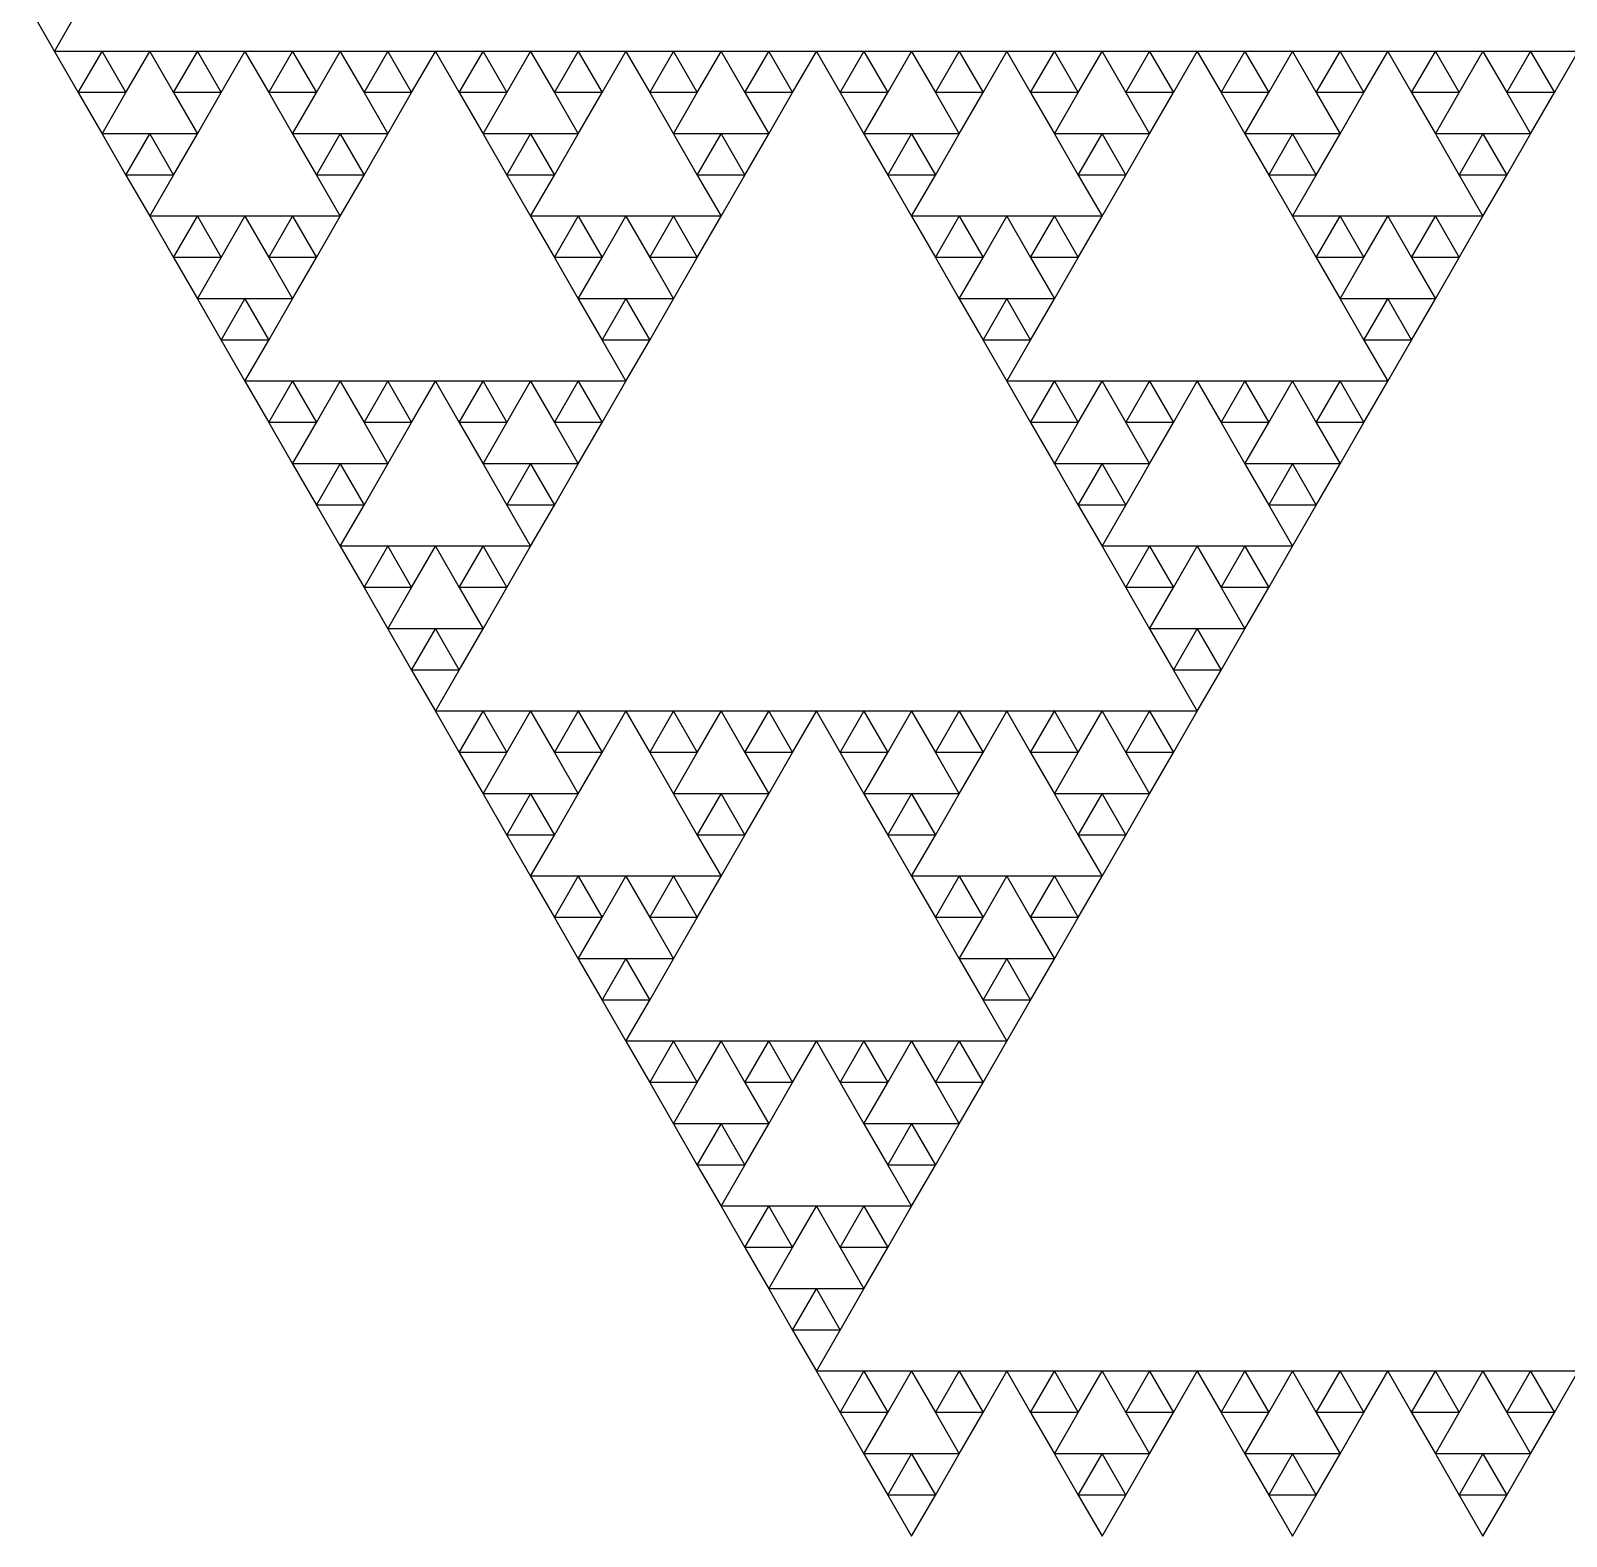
# Model space of a CAD drawing. Header units: metres. Extents: x -50 to 50, y -58 to 58.
# Drawn here: x -12.7 to -0.1, y -48.26 to -35.92 of the extents above; entities that cross this region are included whole.
import ezdxf

# ---------------------------------------------------------------- set-up
doc = ezdxf.new("R2010")
doc.units = ezdxf.units.M

msp = doc.modelspace()

# ---------------------------------------------------------------- linework, layer by layer
for p, q in [((-12.6953, -35.7461), (-12.5, -36.0844)), ((-12.5, -36.0844), (-12.3047, -35.7461)), ((-12.1094, -36.0844), (-12.5, -36.0844)), ((-12.5, -36.0844), (-12.3047, -36.4227)), ((-12.3047, -36.4227), (-12.1094, -36.0844)), ((-11.7188, -36.0844), (-12.1094, -36.0844)), ((-12.1094, -36.0844), (-11.9141, -36.4227)), ((-11.9141, -36.4227), (-11.7188, -36.0844)), ((-11.3281, -36.0844), (-11.7188, -36.0844)), ((-11.7188, -36.0844), (-11.5234, -36.4227)), ((-11.5234, -36.4227), (-11.3281, -36.0844)), ((-10.9375, -36.0844), (-11.3281, -36.0844)), ((-11.3281, -36.0844), (-11.1328, -36.4227)), ((-11.1328, -36.4227), (-10.9375, -36.0844)), ((-10.5469, -36.0844), (-10.9375, -36.0844)), ((-10.9375, -36.0844), (-10.7422, -36.4227)), ((-10.7422, -36.4227), (-10.5469, -36.0844)), ((-10.1562, -36.0844), (-10.5469, -36.0844)), ((-10.5469, -36.0844), (-10.3516, -36.4227)), ((-10.3516, -36.4227), (-10.1562, -36.0844)), ((-9.76562, -36.0844), (-10.1562, -36.0844)), ((-10.1562, -36.0844), (-9.96094, -36.4227)), ((-9.96094, -36.4227), (-9.76562, -36.0844)), ((-9.375, -36.0844), (-9.76562, -36.0844)), ((-9.76562, -36.0844), (-9.57031, -36.4227)), ((-9.57031, -36.4227), (-9.375, -36.0844)), ((-8.98438, -36.0844), (-9.375, -36.0844)), ((-9.375, -36.0844), (-9.17969, -36.4227)), ((-9.17969, -36.4227), (-8.98438, -36.0844)), ((-8.59375, -36.0844), (-8.98438, -36.0844)), ((-8.98438, -36.0844), (-8.78906, -36.4227)), ((-8.78906, -36.4227), (-8.59375, -36.0844)), ((-8.20312, -36.0844), (-8.59375, -36.0844)), ((-8.59375, -36.0844), (-8.39844, -36.4227)), ((-8.39844, -36.4227), (-8.20312, -36.0844)), ((-7.8125, -36.0844), (-8.20312, -36.0844)), ((-8.20312, -36.0844), (-8.00781, -36.4227)), ((-8.00781, -36.4227), (-7.8125, -36.0844)), ((-7.42188, -36.0844), (-7.8125, -36.0844)), ((-7.8125, -36.0844), (-7.61719, -36.4227)), ((-7.61719, -36.4227), (-7.42188, -36.0844)), ((-7.03125, -36.0844), (-7.42188, -36.0844)), ((-7.42188, -36.0844), (-7.22656, -36.4227)), ((-7.22656, -36.4227), (-7.03125, -36.0844)), ((-6.64062, -36.0844), (-7.03125, -36.0844)), ((-7.03125, -36.0844), (-6.83594, -36.4227)), ((-6.83594, -36.4227), (-6.64062, -36.0844)), ((-6.25, -36.0844), (-6.64062, -36.0844)), ((-6.64062, -36.0844), (-6.44531, -36.4227)), ((-6.44531, -36.4227), (-6.25, -36.0844)), ((-5.85938, -36.0844), (-6.25, -36.0844)), ((-6.25, -36.0844), (-6.05469, -36.4227)), ((-6.05469, -36.4227), (-5.85938, -36.0844)), ((-5.46875, -36.0844), (-5.85938, -36.0844)), ((-5.85938, -36.0844), (-5.66406, -36.4227)), ((-5.66406, -36.4227), (-5.46875, -36.0844)), ((-5.07812, -36.0844), (-5.46875, -36.0844)), ((-5.46875, -36.0844), (-5.27344, -36.4227)), ((-5.27344, -36.4227), (-5.07812, -36.0844)), ((-4.6875, -36.0844), (-5.07812, -36.0844)), ((-5.07812, -36.0844), (-4.88281, -36.4227)), ((-4.88281, -36.4227), (-4.6875, -36.0844)), ((-4.29688, -36.0844), (-4.6875, -36.0844)), ((-4.6875, -36.0844), (-4.49219, -36.4227)), ((-4.49219, -36.4227), (-4.29688, -36.0844)), ((-3.90625, -36.0844), (-4.29688, -36.0844)), ((-4.29688, -36.0844), (-4.10156, -36.4227)), ((-4.10156, -36.4227), (-3.90625, -36.0844)), ((-3.51562, -36.0844), (-3.90625, -36.0844)), ((-3.90625, -36.0844), (-3.71094, -36.4227)), ((-3.71094, -36.4227), (-3.51562, -36.0844)), ((-3.125, -36.0844), (-3.51562, -36.0844)), ((-3.51562, -36.0844), (-3.32031, -36.4227)), ((-3.32031, -36.4227), (-3.125, -36.0844)), ((-2.73438, -36.0844), (-3.125, -36.0844)), ((-3.125, -36.0844), (-2.92969, -36.4227)), ((-2.92969, -36.4227), (-2.73438, -36.0844)), ((-2.34375, -36.0844), (-2.73438, -36.0844)), ((-2.73438, -36.0844), (-2.53906, -36.4227)), ((-2.53906, -36.4227), (-2.34375, -36.0844)), ((-1.95312, -36.0844), (-2.34375, -36.0844)), ((-2.34375, -36.0844), (-2.14844, -36.4227)), ((-2.14844, -36.4227), (-1.95312, -36.0844)), ((-1.5625, -36.0844), (-1.95312, -36.0844)), ((-1.95312, -36.0844), (-1.75781, -36.4227)), ((-1.75781, -36.4227), (-1.5625, -36.0844)), ((-1.17188, -36.0844), (-1.5625, -36.0844)), ((-1.5625, -36.0844), (-1.36719, -36.4227)), ((-1.36719, -36.4227), (-1.17188, -36.0844)), ((-0.78125, -36.0844), (-1.17188, -36.0844)), ((-1.17188, -36.0844), (-0.97656, -36.4227)), ((-0.97656, -36.4227), (-0.78125, -36.0844)), ((-0.39062, -36.0844), (-0.78125, -36.0844)), ((-0.78125, -36.0844), (-0.58594, -36.4227)), ((-0.58594, -36.4227), (-0.39062, -36.0844)), ((0, -36.0844), (-0.39062, -36.0844)), ((-0.39062, -36.0844), (-0.19531, -36.4227)), ((-0.19531, -36.4227), (0, -36.0844)), ((-11.9141, -36.4227), (-12.3047, -36.4227)), ((-12.3047, -36.4227), (-12.1094, -36.761)), ((-12.1094, -36.761), (-11.9141, -36.4227)), ((-11.1328, -36.4227), (-11.5234, -36.4227)), ((-11.5234, -36.4227), (-11.3281, -36.761)), ((-11.3281, -36.761), (-11.1328, -36.4227)), ((-10.3516, -36.4227), (-10.7422, -36.4227)), ((-10.7422, -36.4227), (-10.5469, -36.761)), ((-10.5469, -36.761), (-10.3516, -36.4227)), ((-9.57031, -36.4227), (-9.96094, -36.4227)), ((-9.96094, -36.4227), (-9.76562, -36.761)), ((-9.76562, -36.761), (-9.57031, -36.4227)), ((-8.78906, -36.4227), (-9.17969, -36.4227)), ((-9.17969, -36.4227), (-8.98438, -36.761)), ((-8.98438, -36.761), (-8.78906, -36.4227)), ((-8.00781, -36.4227), (-8.39844, -36.4227)), ((-8.39844, -36.4227), (-8.20312, -36.761)), ((-8.20312, -36.761), (-8.00781, -36.4227)), ((-7.22656, -36.4227), (-7.61719, -36.4227)), ((-7.61719, -36.4227), (-7.42188, -36.761)), ((-7.42188, -36.761), (-7.22656, -36.4227)), ((-6.44531, -36.4227), (-6.83594, -36.4227)), ((-6.83594, -36.4227), (-6.64062, -36.761)), ((-6.64062, -36.761), (-6.44531, -36.4227)), ((-5.66406, -36.4227), (-6.05469, -36.4227)), ((-6.05469, -36.4227), (-5.85938, -36.761)), ((-5.85938, -36.761), (-5.66406, -36.4227)), ((-4.88281, -36.4227), (-5.27344, -36.4227)), ((-5.27344, -36.4227), (-5.07812, -36.761)), ((-5.07812, -36.761), (-4.88281, -36.4227)), ((-4.10156, -36.4227), (-4.49219, -36.4227)), ((-4.49219, -36.4227), (-4.29688, -36.761)), ((-4.29688, -36.761), (-4.10156, -36.4227)), ((-3.32031, -36.4227), (-3.71094, -36.4227)), ((-3.71094, -36.4227), (-3.51562, -36.761)), ((-3.51562, -36.761), (-3.32031, -36.4227)), ((-2.53906, -36.4227), (-2.92969, -36.4227)), ((-2.92969, -36.4227), (-2.73438, -36.761)), ((-2.73438, -36.761), (-2.53906, -36.4227)), ((-1.75781, -36.4227), (-2.14844, -36.4227)), ((-2.14844, -36.4227), (-1.95312, -36.761)), ((-1.95312, -36.761), (-1.75781, -36.4227)), ((-0.97656, -36.4227), (-1.36719, -36.4227)), ((-1.36719, -36.4227), (-1.17188, -36.761)), ((-1.17188, -36.761), (-0.97656, -36.4227)), ((-0.19531, -36.4227), (-0.58594, -36.4227)), ((-0.58594, -36.4227), (-0.39062, -36.761)), ((-0.39062, -36.761), (-0.19531, -36.4227)), ((-11.7188, -36.761), (-12.1094, -36.761)), ((-12.1094, -36.761), (-11.9141, -37.0992)), ((-11.9141, -37.0992), (-11.7188, -36.761)), ((-11.3281, -36.761), (-11.7188, -36.761)), ((-11.7188, -36.761), (-11.5234, -37.0992)), ((-11.5234, -37.0992), (-11.3281, -36.761)), ((-10.1562, -36.761), (-10.5469, -36.761)), ((-10.5469, -36.761), (-10.3516, -37.0992)), ((-10.3516, -37.0992), (-10.1562, -36.761)), ((-9.76562, -36.761), (-10.1562, -36.761)), ((-10.1562, -36.761), (-9.96094, -37.0992)), ((-9.96094, -37.0992), (-9.76562, -36.761)), ((-8.59375, -36.761), (-8.98438, -36.761)), ((-8.98438, -36.761), (-8.78906, -37.0992)), ((-8.78906, -37.0992), (-8.59375, -36.761)), ((-8.20312, -36.761), (-8.59375, -36.761)), ((-8.59375, -36.761), (-8.39844, -37.0992)), ((-8.39844, -37.0992), (-8.20312, -36.761)), ((-7.03125, -36.761), (-7.42188, -36.761)), ((-7.42188, -36.761), (-7.22656, -37.0992)), ((-7.22656, -37.0992), (-7.03125, -36.761)), ((-6.64062, -36.761), (-7.03125, -36.761)), ((-7.03125, -36.761), (-6.83594, -37.0992)), ((-6.83594, -37.0992), (-6.64062, -36.761)), ((-5.46875, -36.761), (-5.85938, -36.761)), ((-5.85938, -36.761), (-5.66406, -37.0992)), ((-5.66406, -37.0992), (-5.46875, -36.761)), ((-5.07812, -36.761), (-5.46875, -36.761)), ((-5.46875, -36.761), (-5.27344, -37.0992)), ((-5.27344, -37.0992), (-5.07812, -36.761)), ((-3.90625, -36.761), (-4.29688, -36.761)), ((-4.29688, -36.761), (-4.10156, -37.0992)), ((-4.10156, -37.0992), (-3.90625, -36.761)), ((-3.51562, -36.761), (-3.90625, -36.761)), ((-3.90625, -36.761), (-3.71094, -37.0992)), ((-3.71094, -37.0992), (-3.51562, -36.761)), ((-2.34375, -36.761), (-2.73438, -36.761)), ((-2.73438, -36.761), (-2.53906, -37.0992)), ((-2.53906, -37.0992), (-2.34375, -36.761)), ((-1.95312, -36.761), (-2.34375, -36.761)), ((-2.34375, -36.761), (-2.14844, -37.0992)), ((-2.14844, -37.0992), (-1.95312, -36.761)), ((-0.78125, -36.761), (-1.17188, -36.761)), ((-1.17188, -36.761), (-0.97656, -37.0992)), ((-0.97656, -37.0992), (-0.78125, -36.761)), ((-0.39062, -36.761), (-0.78125, -36.761)), ((-0.78125, -36.761), (-0.58594, -37.0992)), ((-0.58594, -37.0992), (-0.39062, -36.761)), ((-11.5234, -37.0992), (-11.9141, -37.0992)), ((-11.9141, -37.0992), (-11.7188, -37.4375)), ((-11.7188, -37.4375), (-11.5234, -37.0992)), ((-9.96094, -37.0992), (-10.3516, -37.0992)), ((-10.3516, -37.0992), (-10.1562, -37.4375)), ((-10.1562, -37.4375), (-9.96094, -37.0992)), ((-8.39844, -37.0992), (-8.78906, -37.0992)), ((-8.78906, -37.0992), (-8.59375, -37.4375)), ((-8.59375, -37.4375), (-8.39844, -37.0992)), ((-6.83594, -37.0992), (-7.22656, -37.0992)), ((-7.22656, -37.0992), (-7.03125, -37.4375)), ((-7.03125, -37.4375), (-6.83594, -37.0992)), ((-5.27344, -37.0992), (-5.66406, -37.0992)), ((-5.66406, -37.0992), (-5.46875, -37.4375)), ((-5.46875, -37.4375), (-5.27344, -37.0992)), ((-3.71094, -37.0992), (-4.10156, -37.0992)), ((-4.10156, -37.0992), (-3.90625, -37.4375)), ((-3.90625, -37.4375), (-3.71094, -37.0992)), ((-2.14844, -37.0992), (-2.53906, -37.0992)), ((-2.53906, -37.0992), (-2.34375, -37.4375)), ((-2.34375, -37.4375), (-2.14844, -37.0992)), ((-0.58594, -37.0992), (-0.97656, -37.0992)), ((-0.97656, -37.0992), (-0.78125, -37.4375)), ((-0.78125, -37.4375), (-0.58594, -37.0992)), ((-11.3281, -37.4375), (-11.7188, -37.4375)), ((-11.7188, -37.4375), (-11.5234, -37.7758)), ((-11.5234, -37.7758), (-11.3281, -37.4375)), ((-10.9375, -37.4375), (-11.3281, -37.4375)), ((-11.3281, -37.4375), (-11.1328, -37.7758)), ((-11.1328, -37.7758), (-10.9375, -37.4375)), ((-10.5469, -37.4375), (-10.9375, -37.4375)), ((-10.9375, -37.4375), (-10.7422, -37.7758)), ((-10.7422, -37.7758), (-10.5469, -37.4375)), ((-10.1562, -37.4375), (-10.5469, -37.4375)), ((-10.5469, -37.4375), (-10.3516, -37.7758)), ((-10.3516, -37.7758), (-10.1562, -37.4375)), ((-8.20312, -37.4375), (-8.59375, -37.4375)), ((-8.59375, -37.4375), (-8.39844, -37.7758)), ((-8.39844, -37.7758), (-8.20312, -37.4375)), ((-7.8125, -37.4375), (-8.20312, -37.4375)), ((-8.20312, -37.4375), (-8.00781, -37.7758)), ((-8.00781, -37.7758), (-7.8125, -37.4375)), ((-7.42188, -37.4375), (-7.8125, -37.4375)), ((-7.8125, -37.4375), (-7.61719, -37.7758)), ((-7.61719, -37.7758), (-7.42188, -37.4375)), ((-7.03125, -37.4375), (-7.42188, -37.4375)), ((-7.42188, -37.4375), (-7.22656, -37.7758)), ((-7.22656, -37.7758), (-7.03125, -37.4375)), ((-5.07812, -37.4375), (-5.46875, -37.4375)), ((-5.46875, -37.4375), (-5.27344, -37.7758)), ((-5.27344, -37.7758), (-5.07812, -37.4375)), ((-4.6875, -37.4375), (-5.07812, -37.4375)), ((-5.07812, -37.4375), (-4.88281, -37.7758)), ((-4.88281, -37.7758), (-4.6875, -37.4375)), ((-4.29688, -37.4375), (-4.6875, -37.4375)), ((-4.6875, -37.4375), (-4.49219, -37.7758)), ((-4.49219, -37.7758), (-4.29688, -37.4375)), ((-3.90625, -37.4375), (-4.29688, -37.4375)), ((-4.29688, -37.4375), (-4.10156, -37.7758)), ((-4.10156, -37.7758), (-3.90625, -37.4375)), ((-1.95312, -37.4375), (-2.34375, -37.4375)), ((-2.34375, -37.4375), (-2.14844, -37.7758)), ((-2.14844, -37.7758), (-1.95312, -37.4375)), ((-1.5625, -37.4375), (-1.95312, -37.4375)), ((-1.95312, -37.4375), (-1.75781, -37.7758)), ((-1.75781, -37.7758), (-1.5625, -37.4375)), ((-1.17188, -37.4375), (-1.5625, -37.4375)), ((-1.5625, -37.4375), (-1.36719, -37.7758)), ((-1.36719, -37.7758), (-1.17188, -37.4375)), ((-0.78125, -37.4375), (-1.17188, -37.4375)), ((-1.17188, -37.4375), (-0.97656, -37.7758)), ((-0.97656, -37.7758), (-0.78125, -37.4375)), ((-11.1328, -37.7758), (-11.5234, -37.7758)), ((-11.5234, -37.7758), (-11.3281, -38.1141)), ((-11.3281, -38.1141), (-11.1328, -37.7758)), ((-10.3516, -37.7758), (-10.7422, -37.7758)), ((-10.7422, -37.7758), (-10.5469, -38.1141)), ((-10.5469, -38.1141), (-10.3516, -37.7758)), ((-8.00781, -37.7758), (-8.39844, -37.7758)), ((-8.39844, -37.7758), (-8.20312, -38.1141)), ((-8.20312, -38.1141), (-8.00781, -37.7758)), ((-7.22656, -37.7758), (-7.61719, -37.7758)), ((-7.61719, -37.7758), (-7.42188, -38.1141)), ((-7.42188, -38.1141), (-7.22656, -37.7758)), ((-4.88281, -37.7758), (-5.27344, -37.7758)), ((-5.27344, -37.7758), (-5.07812, -38.1141)), ((-5.07812, -38.1141), (-4.88281, -37.7758)), ((-4.10156, -37.7758), (-4.49219, -37.7758)), ((-4.49219, -37.7758), (-4.29688, -38.1141)), ((-4.29688, -38.1141), (-4.10156, -37.7758)), ((-1.75781, -37.7758), (-2.14844, -37.7758)), ((-2.14844, -37.7758), (-1.95312, -38.1141)), ((-1.95312, -38.1141), (-1.75781, -37.7758)), ((-0.97656, -37.7758), (-1.36719, -37.7758)), ((-1.36719, -37.7758), (-1.17188, -38.1141)), ((-1.17188, -38.1141), (-0.97656, -37.7758)), ((-10.9375, -38.1141), (-11.3281, -38.1141)), ((-11.3281, -38.1141), (-11.1328, -38.4524)), ((-11.1328, -38.4524), (-10.9375, -38.1141)), ((-10.5469, -38.1141), (-10.9375, -38.1141)), ((-10.9375, -38.1141), (-10.7422, -38.4524)), ((-10.7422, -38.4524), (-10.5469, -38.1141)), ((-7.8125, -38.1141), (-8.20312, -38.1141)), ((-8.20312, -38.1141), (-8.00781, -38.4524)), ((-8.00781, -38.4524), (-7.8125, -38.1141)), ((-7.42188, -38.1141), (-7.8125, -38.1141)), ((-7.8125, -38.1141), (-7.61719, -38.4524)), ((-7.61719, -38.4524), (-7.42188, -38.1141)), ((-4.6875, -38.1141), (-5.07812, -38.1141)), ((-5.07812, -38.1141), (-4.88281, -38.4524)), ((-4.88281, -38.4524), (-4.6875, -38.1141)), ((-4.29688, -38.1141), (-4.6875, -38.1141)), ((-4.6875, -38.1141), (-4.49219, -38.4524)), ((-4.49219, -38.4524), (-4.29688, -38.1141)), ((-1.5625, -38.1141), (-1.95312, -38.1141)), ((-1.95312, -38.1141), (-1.75781, -38.4524)), ((-1.75781, -38.4524), (-1.5625, -38.1141)), ((-1.17188, -38.1141), (-1.5625, -38.1141)), ((-1.5625, -38.1141), (-1.36719, -38.4524)), ((-1.36719, -38.4524), (-1.17188, -38.1141)), ((-10.7422, -38.4524), (-11.1328, -38.4524)), ((-11.1328, -38.4524), (-10.9375, -38.7907)), ((-10.9375, -38.7907), (-10.7422, -38.4524)), ((-7.61719, -38.4524), (-8.00781, -38.4524)), ((-8.00781, -38.4524), (-7.8125, -38.7907)), ((-7.8125, -38.7907), (-7.61719, -38.4524)), ((-4.49219, -38.4524), (-4.88281, -38.4524)), ((-4.88281, -38.4524), (-4.6875, -38.7907)), ((-4.6875, -38.7907), (-4.49219, -38.4524)), ((-1.36719, -38.4524), (-1.75781, -38.4524)), ((-1.75781, -38.4524), (-1.5625, -38.7907)), ((-1.5625, -38.7907), (-1.36719, -38.4524)), ((-10.5469, -38.7907), (-10.9375, -38.7907)), ((-10.9375, -38.7907), (-10.7422, -39.129)), ((-10.7422, -39.129), (-10.5469, -38.7907)), ((-10.1562, -38.7907), (-10.5469, -38.7907)), ((-10.5469, -38.7907), (-10.3516, -39.129)), ((-10.3516, -39.129), (-10.1562, -38.7907)), ((-9.76562, -38.7907), (-10.1562, -38.7907)), ((-10.1562, -38.7907), (-9.96094, -39.129)), ((-9.96094, -39.129), (-9.76562, -38.7907)), ((-9.375, -38.7907), (-9.76562, -38.7907)), ((-9.76562, -38.7907), (-9.57031, -39.129)), ((-9.57031, -39.129), (-9.375, -38.7907)), ((-8.98438, -38.7907), (-9.375, -38.7907)), ((-9.375, -38.7907), (-9.17969, -39.129)), ((-9.17969, -39.129), (-8.98438, -38.7907)), ((-8.59375, -38.7907), (-8.98438, -38.7907)), ((-8.98438, -38.7907), (-8.78906, -39.129)), ((-8.78906, -39.129), (-8.59375, -38.7907)), ((-8.20312, -38.7907), (-8.59375, -38.7907)), ((-8.59375, -38.7907), (-8.39844, -39.129)), ((-8.39844, -39.129), (-8.20312, -38.7907)), ((-7.8125, -38.7907), (-8.20312, -38.7907)), ((-8.20312, -38.7907), (-8.00781, -39.129)), ((-8.00781, -39.129), (-7.8125, -38.7907)), ((-4.29688, -38.7907), (-4.6875, -38.7907)), ((-4.6875, -38.7907), (-4.49219, -39.129)), ((-4.49219, -39.129), (-4.29688, -38.7907)), ((-3.90625, -38.7907), (-4.29688, -38.7907)), ((-4.29688, -38.7907), (-4.10156, -39.129)), ((-4.10156, -39.129), (-3.90625, -38.7907)), ((-3.51562, -38.7907), (-3.90625, -38.7907)), ((-3.90625, -38.7907), (-3.71094, -39.129)), ((-3.71094, -39.129), (-3.51562, -38.7907)), ((-3.125, -38.7907), (-3.51562, -38.7907)), ((-3.51562, -38.7907), (-3.32031, -39.129)), ((-3.32031, -39.129), (-3.125, -38.7907)), ((-2.73438, -38.7907), (-3.125, -38.7907)), ((-3.125, -38.7907), (-2.92969, -39.129)), ((-2.92969, -39.129), (-2.73438, -38.7907)), ((-2.34375, -38.7907), (-2.73438, -38.7907)), ((-2.73438, -38.7907), (-2.53906, -39.129)), ((-2.53906, -39.129), (-2.34375, -38.7907)), ((-1.95312, -38.7907), (-2.34375, -38.7907)), ((-2.34375, -38.7907), (-2.14844, -39.129)), ((-2.14844, -39.129), (-1.95312, -38.7907)), ((-1.5625, -38.7907), (-1.95312, -38.7907)), ((-1.95312, -38.7907), (-1.75781, -39.129)), ((-1.75781, -39.129), (-1.5625, -38.7907)), ((-10.3516, -39.129), (-10.7422, -39.129)), ((-10.7422, -39.129), (-10.5469, -39.4673)), ((-10.5469, -39.4673), (-10.3516, -39.129)), ((-9.57031, -39.129), (-9.96094, -39.129)), ((-9.96094, -39.129), (-9.76562, -39.4673)), ((-9.76562, -39.4673), (-9.57031, -39.129)), ((-8.78906, -39.129), (-9.17969, -39.129)), ((-9.17969, -39.129), (-8.98438, -39.4673)), ((-8.98438, -39.4673), (-8.78906, -39.129)), ((-8.00781, -39.129), (-8.39844, -39.129)), ((-8.39844, -39.129), (-8.20312, -39.4673)), ((-8.20312, -39.4673), (-8.00781, -39.129)), ((-4.10156, -39.129), (-4.49219, -39.129)), ((-4.49219, -39.129), (-4.29688, -39.4673)), ((-4.29688, -39.4673), (-4.10156, -39.129)), ((-3.32031, -39.129), (-3.71094, -39.129)), ((-3.71094, -39.129), (-3.51562, -39.4673)), ((-3.51562, -39.4673), (-3.32031, -39.129)), ((-2.53906, -39.129), (-2.92969, -39.129)), ((-2.92969, -39.129), (-2.73438, -39.4673)), ((-2.73438, -39.4673), (-2.53906, -39.129)), ((-1.75781, -39.129), (-2.14844, -39.129)), ((-2.14844, -39.129), (-1.95312, -39.4673)), ((-1.95312, -39.4673), (-1.75781, -39.129)), ((-10.1562, -39.4673), (-10.5469, -39.4673)), ((-10.5469, -39.4673), (-10.3516, -39.8056)), ((-10.3516, -39.8056), (-10.1562, -39.4673)), ((-9.76562, -39.4673), (-10.1562, -39.4673)), ((-10.1562, -39.4673), (-9.96094, -39.8056)), ((-9.96094, -39.8056), (-9.76562, -39.4673)), ((-8.59375, -39.4673), (-8.98438, -39.4673)), ((-8.98438, -39.4673), (-8.78906, -39.8056)), ((-8.78906, -39.8056), (-8.59375, -39.4673)), ((-8.20312, -39.4673), (-8.59375, -39.4673)), ((-8.59375, -39.4673), (-8.39844, -39.8056)), ((-8.39844, -39.8056), (-8.20312, -39.4673)), ((-3.90625, -39.4673), (-4.29688, -39.4673)), ((-4.29688, -39.4673), (-4.10156, -39.8056)), ((-4.10156, -39.8056), (-3.90625, -39.4673)), ((-3.51562, -39.4673), (-3.90625, -39.4673)), ((-3.90625, -39.4673), (-3.71094, -39.8056)), ((-3.71094, -39.8056), (-3.51562, -39.4673)), ((-2.34375, -39.4673), (-2.73438, -39.4673)), ((-2.73438, -39.4673), (-2.53906, -39.8056)), ((-2.53906, -39.8056), (-2.34375, -39.4673)), ((-1.95312, -39.4673), (-2.34375, -39.4673)), ((-2.34375, -39.4673), (-2.14844, -39.8056)), ((-2.14844, -39.8056), (-1.95312, -39.4673)), ((-9.96094, -39.8056), (-10.3516, -39.8056)), ((-10.3516, -39.8056), (-10.1562, -40.1439)), ((-10.1562, -40.1439), (-9.96094, -39.8056)), ((-8.39844, -39.8056), (-8.78906, -39.8056)), ((-8.78906, -39.8056), (-8.59375, -40.1439)), ((-8.59375, -40.1439), (-8.39844, -39.8056)), ((-3.71094, -39.8056), (-4.10156, -39.8056)), ((-4.10156, -39.8056), (-3.90625, -40.1439)), ((-3.90625, -40.1439), (-3.71094, -39.8056)), ((-2.14844, -39.8056), (-2.53906, -39.8056)), ((-2.53906, -39.8056), (-2.34375, -40.1439)), ((-2.34375, -40.1439), (-2.14844, -39.8056)), ((-9.76562, -40.1439), (-10.1562, -40.1439)), ((-10.1562, -40.1439), (-9.96094, -40.4822)), ((-9.96094, -40.4822), (-9.76562, -40.1439)), ((-9.375, -40.1439), (-9.76562, -40.1439)), ((-9.76562, -40.1439), (-9.57031, -40.4822)), ((-9.57031, -40.4822), (-9.375, -40.1439)), ((-8.98438, -40.1439), (-9.375, -40.1439)), ((-9.375, -40.1439), (-9.17969, -40.4822)), ((-9.17969, -40.4822), (-8.98438, -40.1439)), ((-8.59375, -40.1439), (-8.98438, -40.1439)), ((-8.98438, -40.1439), (-8.78906, -40.4822)), ((-8.78906, -40.4822), (-8.59375, -40.1439)), ((-3.51562, -40.1439), (-3.90625, -40.1439)), ((-3.90625, -40.1439), (-3.71094, -40.4822)), ((-3.71094, -40.4822), (-3.51562, -40.1439)), ((-3.125, -40.1439), (-3.51562, -40.1439)), ((-3.51562, -40.1439), (-3.32031, -40.4822)), ((-3.32031, -40.4822), (-3.125, -40.1439)), ((-2.73438, -40.1439), (-3.125, -40.1439)), ((-3.125, -40.1439), (-2.92969, -40.4822)), ((-2.92969, -40.4822), (-2.73438, -40.1439)), ((-2.34375, -40.1439), (-2.73438, -40.1439)), ((-2.73438, -40.1439), (-2.53906, -40.4822)), ((-2.53906, -40.4822), (-2.34375, -40.1439)), ((-9.57031, -40.4822), (-9.96094, -40.4822)), ((-9.96094, -40.4822), (-9.76562, -40.8204)), ((-9.76562, -40.8204), (-9.57031, -40.4822)), ((-8.78906, -40.4822), (-9.17969, -40.4822)), ((-9.17969, -40.4822), (-8.98438, -40.8204)), ((-8.98438, -40.8204), (-8.78906, -40.4822)), ((-3.32031, -40.4822), (-3.71094, -40.4822)), ((-3.71094, -40.4822), (-3.51562, -40.8204)), ((-3.51562, -40.8204), (-3.32031, -40.4822)), ((-2.53906, -40.4822), (-2.92969, -40.4822)), ((-2.92969, -40.4822), (-2.73438, -40.8204)), ((-2.73438, -40.8204), (-2.53906, -40.4822)), ((-9.375, -40.8204), (-9.76562, -40.8204)), ((-9.76562, -40.8204), (-9.57031, -41.1587)), ((-9.57031, -41.1587), (-9.375, -40.8204)), ((-8.98438, -40.8204), (-9.375, -40.8204)), ((-9.375, -40.8204), (-9.17969, -41.1587)), ((-9.17969, -41.1587), (-8.98438, -40.8204)), ((-3.125, -40.8204), (-3.51562, -40.8204)), ((-3.51562, -40.8204), (-3.32031, -41.1587)), ((-3.32031, -41.1587), (-3.125, -40.8204)), ((-2.73438, -40.8204), (-3.125, -40.8204)), ((-3.125, -40.8204), (-2.92969, -41.1587)), ((-2.92969, -41.1587), (-2.73438, -40.8204)), ((-9.17969, -41.1587), (-9.57031, -41.1587)), ((-9.57031, -41.1587), (-9.375, -41.497)), ((-9.375, -41.497), (-9.17969, -41.1587)), ((-2.92969, -41.1587), (-3.32031, -41.1587)), ((-3.32031, -41.1587), (-3.125, -41.497)), ((-3.125, -41.497), (-2.92969, -41.1587)), ((-8.98438, -41.497), (-9.375, -41.497)), ((-9.375, -41.497), (-9.17969, -41.8353)), ((-9.17969, -41.8353), (-8.98438, -41.497)), ((-8.59375, -41.497), (-8.98438, -41.497)), ((-8.98438, -41.497), (-8.78906, -41.8353)), ((-8.78906, -41.8353), (-8.59375, -41.497)), ((-8.20312, -41.497), (-8.59375, -41.497)), ((-8.59375, -41.497), (-8.39844, -41.8353)), ((-8.39844, -41.8353), (-8.20312, -41.497)), ((-7.8125, -41.497), (-8.20312, -41.497)), ((-8.20312, -41.497), (-8.00781, -41.8353)), ((-8.00781, -41.8353), (-7.8125, -41.497)), ((-7.42188, -41.497), (-7.8125, -41.497)), ((-7.8125, -41.497), (-7.61719, -41.8353)), ((-7.61719, -41.8353), (-7.42188, -41.497)), ((-7.03125, -41.497), (-7.42188, -41.497)), ((-7.42188, -41.497), (-7.22656, -41.8353)), ((-7.22656, -41.8353), (-7.03125, -41.497)), ((-6.64062, -41.497), (-7.03125, -41.497)), ((-7.03125, -41.497), (-6.83594, -41.8353)), ((-6.83594, -41.8353), (-6.64062, -41.497)), ((-6.25, -41.497), (-6.64062, -41.497)), ((-6.64062, -41.497), (-6.44531, -41.8353)), ((-6.44531, -41.8353), (-6.25, -41.497)), ((-5.85938, -41.497), (-6.25, -41.497)), ((-6.25, -41.497), (-6.05469, -41.8353)), ((-6.05469, -41.8353), (-5.85938, -41.497)), ((-5.46875, -41.497), (-5.85938, -41.497)), ((-5.85938, -41.497), (-5.66406, -41.8353)), ((-5.66406, -41.8353), (-5.46875, -41.497)), ((-5.07812, -41.497), (-5.46875, -41.497)), ((-5.46875, -41.497), (-5.27344, -41.8353)), ((-5.27344, -41.8353), (-5.07812, -41.497)), ((-4.6875, -41.497), (-5.07812, -41.497)), ((-5.07812, -41.497), (-4.88281, -41.8353)), ((-4.88281, -41.8353), (-4.6875, -41.497)), ((-4.29688, -41.497), (-4.6875, -41.497)), ((-4.6875, -41.497), (-4.49219, -41.8353)), ((-4.49219, -41.8353), (-4.29688, -41.497)), ((-3.90625, -41.497), (-4.29688, -41.497)), ((-4.29688, -41.497), (-4.10156, -41.8353)), ((-4.10156, -41.8353), (-3.90625, -41.497)), ((-3.51562, -41.497), (-3.90625, -41.497)), ((-3.90625, -41.497), (-3.71094, -41.8353)), ((-3.71094, -41.8353), (-3.51562, -41.497)), ((-3.125, -41.497), (-3.51562, -41.497)), ((-3.51562, -41.497), (-3.32031, -41.8353)), ((-3.32031, -41.8353), (-3.125, -41.497)), ((-8.78906, -41.8353), (-9.17969, -41.8353)), ((-9.17969, -41.8353), (-8.98438, -42.1736)), ((-8.98438, -42.1736), (-8.78906, -41.8353)), ((-8.00781, -41.8353), (-8.39844, -41.8353)), ((-8.39844, -41.8353), (-8.20312, -42.1736)), ((-8.20312, -42.1736), (-8.00781, -41.8353)), ((-7.22656, -41.8353), (-7.61719, -41.8353)), ((-7.61719, -41.8353), (-7.42188, -42.1736)), ((-7.42188, -42.1736), (-7.22656, -41.8353)), ((-6.44531, -41.8353), (-6.83594, -41.8353)), ((-6.83594, -41.8353), (-6.64062, -42.1736)), ((-6.64062, -42.1736), (-6.44531, -41.8353)), ((-5.66406, -41.8353), (-6.05469, -41.8353)), ((-6.05469, -41.8353), (-5.85938, -42.1736)), ((-5.85938, -42.1736), (-5.66406, -41.8353)), ((-4.88281, -41.8353), (-5.27344, -41.8353)), ((-5.27344, -41.8353), (-5.07812, -42.1736)), ((-5.07812, -42.1736), (-4.88281, -41.8353)), ((-4.10156, -41.8353), (-4.49219, -41.8353)), ((-4.49219, -41.8353), (-4.29688, -42.1736)), ((-4.29688, -42.1736), (-4.10156, -41.8353)), ((-3.32031, -41.8353), (-3.71094, -41.8353)), ((-3.71094, -41.8353), (-3.51562, -42.1736)), ((-3.51562, -42.1736), (-3.32031, -41.8353)), ((-8.59375, -42.1736), (-8.98438, -42.1736)), ((-8.98438, -42.1736), (-8.78906, -42.5119)), ((-8.78906, -42.5119), (-8.59375, -42.1736)), ((-8.20312, -42.1736), (-8.59375, -42.1736)), ((-8.59375, -42.1736), (-8.39844, -42.5119)), ((-8.39844, -42.5119), (-8.20312, -42.1736)), ((-7.03125, -42.1736), (-7.42188, -42.1736)), ((-7.42188, -42.1736), (-7.22656, -42.5119)), ((-7.22656, -42.5119), (-7.03125, -42.1736)), ((-6.64062, -42.1736), (-7.03125, -42.1736)), ((-7.03125, -42.1736), (-6.83594, -42.5119)), ((-6.83594, -42.5119), (-6.64062, -42.1736)), ((-5.46875, -42.1736), (-5.85938, -42.1736)), ((-5.85938, -42.1736), (-5.66406, -42.5119)), ((-5.66406, -42.5119), (-5.46875, -42.1736)), ((-5.07812, -42.1736), (-5.46875, -42.1736)), ((-5.46875, -42.1736), (-5.27344, -42.5119)), ((-5.27344, -42.5119), (-5.07812, -42.1736)), ((-3.90625, -42.1736), (-4.29688, -42.1736)), ((-4.29688, -42.1736), (-4.10156, -42.5119)), ((-4.10156, -42.5119), (-3.90625, -42.1736)), ((-3.51562, -42.1736), (-3.90625, -42.1736)), ((-3.90625, -42.1736), (-3.71094, -42.5119)), ((-3.71094, -42.5119), (-3.51562, -42.1736)), ((-8.39844, -42.5119), (-8.78906, -42.5119)), ((-8.78906, -42.5119), (-8.59375, -42.8502)), ((-8.59375, -42.8502), (-8.39844, -42.5119)), ((-6.83594, -42.5119), (-7.22656, -42.5119)), ((-7.22656, -42.5119), (-7.03125, -42.8502)), ((-7.03125, -42.8502), (-6.83594, -42.5119)), ((-5.27344, -42.5119), (-5.66406, -42.5119)), ((-5.66406, -42.5119), (-5.46875, -42.8502)), ((-5.46875, -42.8502), (-5.27344, -42.5119)), ((-3.71094, -42.5119), (-4.10156, -42.5119)), ((-4.10156, -42.5119), (-3.90625, -42.8502)), ((-3.90625, -42.8502), (-3.71094, -42.5119)), ((-8.20312, -42.8502), (-8.59375, -42.8502)), ((-8.59375, -42.8502), (-8.39844, -43.1885)), ((-8.39844, -43.1885), (-8.20312, -42.8502)), ((-7.8125, -42.8502), (-8.20312, -42.8502)), ((-8.20312, -42.8502), (-8.00781, -43.1885)), ((-8.00781, -43.1885), (-7.8125, -42.8502)), ((-7.42188, -42.8502), (-7.8125, -42.8502)), ((-7.8125, -42.8502), (-7.61719, -43.1885)), ((-7.61719, -43.1885), (-7.42188, -42.8502)), ((-7.03125, -42.8502), (-7.42188, -42.8502)), ((-7.42188, -42.8502), (-7.22656, -43.1885)), ((-7.22656, -43.1885), (-7.03125, -42.8502)), ((-5.07812, -42.8502), (-5.46875, -42.8502)), ((-5.46875, -42.8502), (-5.27344, -43.1885)), ((-5.27344, -43.1885), (-5.07812, -42.8502)), ((-4.6875, -42.8502), (-5.07812, -42.8502)), ((-5.07812, -42.8502), (-4.88281, -43.1885)), ((-4.88281, -43.1885), (-4.6875, -42.8502)), ((-4.29688, -42.8502), (-4.6875, -42.8502)), ((-4.6875, -42.8502), (-4.49219, -43.1885)), ((-4.49219, -43.1885), (-4.29688, -42.8502)), ((-3.90625, -42.8502), (-4.29688, -42.8502)), ((-4.29688, -42.8502), (-4.10156, -43.1885)), ((-4.10156, -43.1885), (-3.90625, -42.8502)), ((-8.00781, -43.1885), (-8.39844, -43.1885)), ((-8.39844, -43.1885), (-8.20312, -43.5268)), ((-8.20312, -43.5268), (-8.00781, -43.1885)), ((-7.22656, -43.1885), (-7.61719, -43.1885)), ((-7.61719, -43.1885), (-7.42188, -43.5268)), ((-7.42188, -43.5268), (-7.22656, -43.1885)), ((-4.88281, -43.1885), (-5.27344, -43.1885)), ((-5.27344, -43.1885), (-5.07812, -43.5268)), ((-5.07812, -43.5268), (-4.88281, -43.1885)), ((-4.10156, -43.1885), (-4.49219, -43.1885)), ((-4.49219, -43.1885), (-4.29688, -43.5268)), ((-4.29688, -43.5268), (-4.10156, -43.1885)), ((-7.8125, -43.5268), (-8.20312, -43.5268)), ((-8.20312, -43.5268), (-8.00781, -43.8651)), ((-8.00781, -43.8651), (-7.8125, -43.5268)), ((-7.42188, -43.5268), (-7.8125, -43.5268)), ((-7.8125, -43.5268), (-7.61719, -43.8651)), ((-7.61719, -43.8651), (-7.42188, -43.5268)), ((-4.6875, -43.5268), (-5.07812, -43.5268)), ((-5.07812, -43.5268), (-4.88281, -43.8651)), ((-4.88281, -43.8651), (-4.6875, -43.5268)), ((-4.29688, -43.5268), (-4.6875, -43.5268)), ((-4.6875, -43.5268), (-4.49219, -43.8651)), ((-4.49219, -43.8651), (-4.29688, -43.5268)), ((-7.61719, -43.8651), (-8.00781, -43.8651)), ((-8.00781, -43.8651), (-7.8125, -44.2034)), ((-7.8125, -44.2034), (-7.61719, -43.8651)), ((-4.49219, -43.8651), (-4.88281, -43.8651)), ((-4.88281, -43.8651), (-4.6875, -44.2034)), ((-4.6875, -44.2034), (-4.49219, -43.8651)), ((-7.42188, -44.2034), (-7.8125, -44.2034)), ((-7.8125, -44.2034), (-7.61719, -44.5417)), ((-7.61719, -44.5417), (-7.42188, -44.2034)), ((-7.03125, -44.2034), (-7.42188, -44.2034)), ((-7.42188, -44.2034), (-7.22656, -44.5417)), ((-7.22656, -44.5417), (-7.03125, -44.2034)), ((-6.64062, -44.2034), (-7.03125, -44.2034)), ((-7.03125, -44.2034), (-6.83594, -44.5417)), ((-6.83594, -44.5417), (-6.64062, -44.2034)), ((-6.25, -44.2034), (-6.64062, -44.2034)), ((-6.64062, -44.2034), (-6.44531, -44.5417)), ((-6.44531, -44.5417), (-6.25, -44.2034)), ((-5.85938, -44.2034), (-6.25, -44.2034)), ((-6.25, -44.2034), (-6.05469, -44.5417)), ((-6.05469, -44.5417), (-5.85938, -44.2034)), ((-5.46875, -44.2034), (-5.85938, -44.2034)), ((-5.85938, -44.2034), (-5.66406, -44.5417)), ((-5.66406, -44.5417), (-5.46875, -44.2034)), ((-5.07812, -44.2034), (-5.46875, -44.2034)), ((-5.46875, -44.2034), (-5.27344, -44.5417)), ((-5.27344, -44.5417), (-5.07812, -44.2034)), ((-4.6875, -44.2034), (-5.07812, -44.2034)), ((-5.07812, -44.2034), (-4.88281, -44.5417)), ((-4.88281, -44.5417), (-4.6875, -44.2034)), ((-7.22656, -44.5417), (-7.61719, -44.5417)), ((-7.61719, -44.5417), (-7.42188, -44.8799)), ((-7.42188, -44.8799), (-7.22656, -44.5417)), ((-6.44531, -44.5417), (-6.83594, -44.5417)), ((-6.83594, -44.5417), (-6.64062, -44.8799)), ((-6.64062, -44.8799), (-6.44531, -44.5417)), ((-5.66406, -44.5417), (-6.05469, -44.5417)), ((-6.05469, -44.5417), (-5.85938, -44.8799)), ((-5.85938, -44.8799), (-5.66406, -44.5417)), ((-4.88281, -44.5417), (-5.27344, -44.5417)), ((-5.27344, -44.5417), (-5.07812, -44.8799)), ((-5.07812, -44.8799), (-4.88281, -44.5417)), ((-7.03125, -44.8799), (-7.42188, -44.8799)), ((-7.42188, -44.8799), (-7.22656, -45.2182)), ((-7.22656, -45.2182), (-7.03125, -44.8799)), ((-6.64062, -44.8799), (-7.03125, -44.8799)), ((-7.03125, -44.8799), (-6.83594, -45.2182)), ((-6.83594, -45.2182), (-6.64062, -44.8799)), ((-5.46875, -44.8799), (-5.85938, -44.8799)), ((-5.85938, -44.8799), (-5.66406, -45.2182)), ((-5.66406, -45.2182), (-5.46875, -44.8799)), ((-5.07812, -44.8799), (-5.46875, -44.8799)), ((-5.46875, -44.8799), (-5.27344, -45.2182)), ((-5.27344, -45.2182), (-5.07812, -44.8799)), ((-6.83594, -45.2182), (-7.22656, -45.2182)), ((-7.22656, -45.2182), (-7.03125, -45.5565)), ((-7.03125, -45.5565), (-6.83594, -45.2182)), ((-5.27344, -45.2182), (-5.66406, -45.2182)), ((-5.66406, -45.2182), (-5.46875, -45.5565)), ((-5.46875, -45.5565), (-5.27344, -45.2182)), ((-6.64062, -45.5565), (-7.03125, -45.5565)), ((-7.03125, -45.5565), (-6.83594, -45.8948)), ((-6.83594, -45.8948), (-6.64062, -45.5565)), ((-6.25, -45.5565), (-6.64062, -45.5565)), ((-6.64062, -45.5565), (-6.44531, -45.8948)), ((-6.44531, -45.8948), (-6.25, -45.5565)), ((-5.85938, -45.5565), (-6.25, -45.5565)), ((-6.25, -45.5565), (-6.05469, -45.8948)), ((-6.05469, -45.8948), (-5.85938, -45.5565)), ((-5.46875, -45.5565), (-5.85938, -45.5565)), ((-5.85938, -45.5565), (-5.66406, -45.8948)), ((-5.66406, -45.8948), (-5.46875, -45.5565)), ((-6.44531, -45.8948), (-6.83594, -45.8948)), ((-6.83594, -45.8948), (-6.64062, -46.2331)), ((-6.64062, -46.2331), (-6.44531, -45.8948)), ((-5.66406, -45.8948), (-6.05469, -45.8948)), ((-6.05469, -45.8948), (-5.85938, -46.2331)), ((-5.85938, -46.2331), (-5.66406, -45.8948)), ((-6.25, -46.2331), (-6.64062, -46.2331)), ((-6.64062, -46.2331), (-6.44531, -46.5714)), ((-6.44531, -46.5714), (-6.25, -46.2331)), ((-5.85938, -46.2331), (-6.25, -46.2331)), ((-6.25, -46.2331), (-6.05469, -46.5714)), ((-6.05469, -46.5714), (-5.85938, -46.2331)), ((-6.05469, -46.5714), (-6.44531, -46.5714)), ((-6.44531, -46.5714), (-6.25, -46.9097)), ((-6.25, -46.9097), (-6.05469, -46.5714)), ((-5.85938, -46.9097), (-6.25, -46.9097)), ((-6.25, -46.9097), (-6.05469, -47.248)), ((-6.05469, -47.248), (-5.85938, -46.9097)), ((-5.46875, -46.9097), (-5.85938, -46.9097)), ((-5.85938, -46.9097), (-5.66406, -47.248)), ((-5.66406, -47.248), (-5.46875, -46.9097)), ((-5.07812, -46.9097), (-5.46875, -46.9097)), ((-5.46875, -46.9097), (-5.27344, -47.248)), ((-5.27344, -47.248), (-5.07812, -46.9097)), ((-4.6875, -46.9097), (-5.07812, -46.9097)), ((-5.07812, -46.9097), (-4.88281, -47.248)), ((-4.88281, -47.248), (-4.6875, -46.9097)), ((-4.29688, -46.9097), (-4.6875, -46.9097)), ((-4.6875, -46.9097), (-4.49219, -47.248)), ((-4.49219, -47.248), (-4.29688, -46.9097)), ((-3.90625, -46.9097), (-4.29688, -46.9097)), ((-4.29688, -46.9097), (-4.10156, -47.248)), ((-4.10156, -47.248), (-3.90625, -46.9097)), ((-3.51562, -46.9097), (-3.90625, -46.9097)), ((-3.90625, -46.9097), (-3.71094, -47.248)), ((-3.71094, -47.248), (-3.51562, -46.9097)), ((-3.125, -46.9097), (-3.51562, -46.9097)), ((-3.51562, -46.9097), (-3.32031, -47.248)), ((-3.32031, -47.248), (-3.125, -46.9097)), ((-2.73438, -46.9097), (-3.125, -46.9097)), ((-3.125, -46.9097), (-2.92969, -47.248)), ((-2.92969, -47.248), (-2.73438, -46.9097)), ((-2.34375, -46.9097), (-2.73438, -46.9097)), ((-2.73438, -46.9097), (-2.53906, -47.248)), ((-2.53906, -47.248), (-2.34375, -46.9097)), ((-1.95312, -46.9097), (-2.34375, -46.9097)), ((-2.34375, -46.9097), (-2.14844, -47.248)), ((-2.14844, -47.248), (-1.95312, -46.9097)), ((-1.5625, -46.9097), (-1.95312, -46.9097)), ((-1.95312, -46.9097), (-1.75781, -47.248)), ((-1.75781, -47.248), (-1.5625, -46.9097)), ((-1.17188, -46.9097), (-1.5625, -46.9097)), ((-1.5625, -46.9097), (-1.36719, -47.248)), ((-1.36719, -47.248), (-1.17188, -46.9097)), ((-0.78125, -46.9097), (-1.17188, -46.9097)), ((-1.17188, -46.9097), (-0.97656, -47.248)), ((-0.97656, -47.248), (-0.78125, -46.9097)), ((-0.39062, -46.9097), (-0.78125, -46.9097)), ((-0.78125, -46.9097), (-0.58594, -47.248)), ((-0.58594, -47.248), (-0.39062, -46.9097)), ((0, -46.9097), (-0.39062, -46.9097)), ((-0.39062, -46.9097), (-0.19531, -47.248)), ((-0.19531, -47.248), (0, -46.9097)), ((-5.66406, -47.248), (-6.05469, -47.248)), ((-6.05469, -47.248), (-5.85938, -47.5863)), ((-5.85938, -47.5863), (-5.66406, -47.248)), ((-4.88281, -47.248), (-5.27344, -47.248)), ((-5.27344, -47.248), (-5.07812, -47.5863)), ((-5.07812, -47.5863), (-4.88281, -47.248)), ((-4.10156, -47.248), (-4.49219, -47.248)), ((-4.49219, -47.248), (-4.29688, -47.5863)), ((-4.29688, -47.5863), (-4.10156, -47.248)), ((-3.32031, -47.248), (-3.71094, -47.248)), ((-3.71094, -47.248), (-3.51562, -47.5863)), ((-3.51562, -47.5863), (-3.32031, -47.248)), ((-2.53906, -47.248), (-2.92969, -47.248)), ((-2.92969, -47.248), (-2.73438, -47.5863)), ((-2.73438, -47.5863), (-2.53906, -47.248)), ((-1.75781, -47.248), (-2.14844, -47.248)), ((-2.14844, -47.248), (-1.95312, -47.5863)), ((-1.95312, -47.5863), (-1.75781, -47.248)), ((-0.97656, -47.248), (-1.36719, -47.248)), ((-1.36719, -47.248), (-1.17188, -47.5863)), ((-1.17188, -47.5863), (-0.97656, -47.248)), ((-0.19531, -47.248), (-0.58594, -47.248)), ((-0.58594, -47.248), (-0.39062, -47.5863)), ((-0.39062, -47.5863), (-0.19531, -47.248)), ((-5.46875, -47.5863), (-5.85938, -47.5863)), ((-5.85938, -47.5863), (-5.66406, -47.9246)), ((-5.66406, -47.9246), (-5.46875, -47.5863)), ((-5.07812, -47.5863), (-5.46875, -47.5863)), ((-5.46875, -47.5863), (-5.27344, -47.9246)), ((-5.27344, -47.9246), (-5.07812, -47.5863)), ((-3.90625, -47.5863), (-4.29688, -47.5863)), ((-4.29688, -47.5863), (-4.10156, -47.9246)), ((-4.10156, -47.9246), (-3.90625, -47.5863)), ((-3.51562, -47.5863), (-3.90625, -47.5863)), ((-3.90625, -47.5863), (-3.71094, -47.9246)), ((-3.71094, -47.9246), (-3.51562, -47.5863)), ((-2.34375, -47.5863), (-2.73438, -47.5863)), ((-2.73438, -47.5863), (-2.53906, -47.9246)), ((-2.53906, -47.9246), (-2.34375, -47.5863)), ((-1.95312, -47.5863), (-2.34375, -47.5863)), ((-2.34375, -47.5863), (-2.14844, -47.9246)), ((-2.14844, -47.9246), (-1.95312, -47.5863)), ((-0.78125, -47.5863), (-1.17188, -47.5863)), ((-1.17188, -47.5863), (-0.97656, -47.9246)), ((-0.97656, -47.9246), (-0.78125, -47.5863)), ((-0.39062, -47.5863), (-0.78125, -47.5863)), ((-0.78125, -47.5863), (-0.58594, -47.9246)), ((-0.58594, -47.9246), (-0.39062, -47.5863)), ((-5.27344, -47.9246), (-5.66406, -47.9246)), ((-5.66406, -47.9246), (-5.46875, -48.2628)), ((-5.46875, -48.2628), (-5.27344, -47.9246)), ((-3.71094, -47.9246), (-4.10156, -47.9246)), ((-4.10156, -47.9246), (-3.90625, -48.2628)), ((-3.90625, -48.2628), (-3.71094, -47.9246)), ((-2.14844, -47.9246), (-2.53906, -47.9246)), ((-2.53906, -47.9246), (-2.34375, -48.2628)), ((-2.34375, -48.2628), (-2.14844, -47.9246)), ((-0.58594, -47.9246), (-0.97656, -47.9246)), ((-0.97656, -47.9246), (-0.78125, -48.2628)), ((-0.78125, -48.2628), (-0.58594, -47.9246))]:
    msp.add_line(p, q)

doc.saveas('drawing.dxf')
